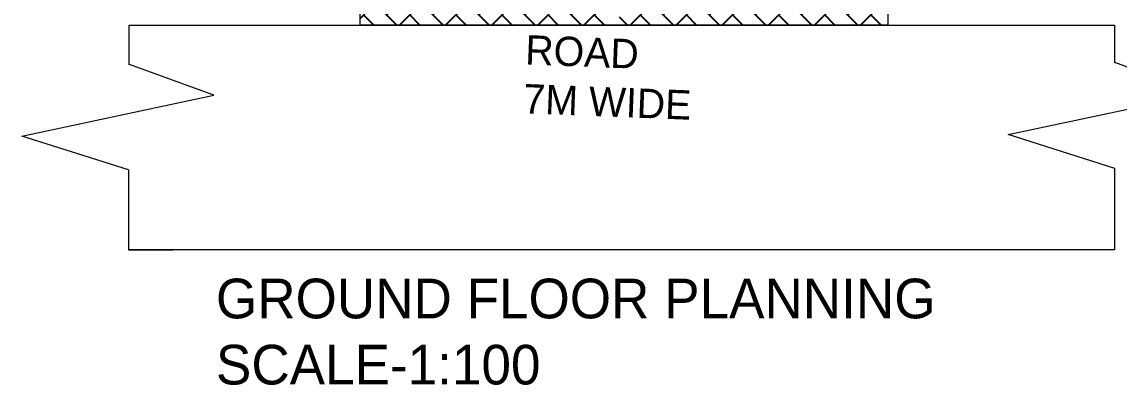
# Model space of a CAD drawing. Header units: millimetres. Extents: x -15225 to 158921, y -72156 to 56162.
# Drawn here: x 37154 to 87208, y 3062 to 19633 of the extents above; entities that cross this region are included whole.
import ezdxf

# ---------------------------------------------------------------- set-up
doc = ezdxf.new("R2010")
doc.units = ezdxf.units.MM
doc.layers.get('0').update_dxf_attribs({"linetype": 'CONTINUOUS'})
doc.layers.add('P', color=7, linetype='CONTINUOUS')

msp = doc.modelspace()

# ---------------------------------------------------------------- hatches: boundary and pattern name
at = {"layer": 'P', "linetype": 'ByBlock'}
h = msp.add_hatch(dxfattribs=at)
h.set_pattern_fill('AR-HBONE', color=256, scale=7.320074)
h.set_pattern_definition([(45, (112693.5, -154642), (0, 1051.7782), [2231.159, -743.72]), (135, (113219.4, -154116.1), (1e-13, 1051.7782), [2231.159, -743.72])])
h.paths.add_polyline_path([(52580, 43570), (52580, 19487), (76663, 19487), (76663, 43570)])
h.paths.add_polyline_path([(74641, 38918), (74641, 21516), (66655, 21516), (66655, 21164), (66436, 21163), (65335, 21163), (65335, 21055), (65258, 21055, -0.414214), (64028, 19779), (63951, 19779), (63951, 21163), (62922, 21163), (62702, 21164), (62702, 21516), (54716, 21516), (54716, 38918)], flags=16)
h.paths.add_polyline_path([(74581, 38126), (74581, 30806), (69369, 30806), (69369, 38126)], flags=0)
h.paths.add_polyline_path([(62330, 40582), (56064, 40582), (56064, 41394), (54494, 41394), (54494, 40860), (53102, 40860), (53102, 42253), (54494, 42253), (54494, 41556), (56064, 41556), (56064, 42531), (62330, 42531)], flags=16)
h.paths.add_polyline_path([(62052, 40860), (60130, 40860), (60130, 41014), (59963, 41014), (59963, 40860), (56343, 40860), (56343, 41394, -0.702654), (56343, 41556), (56343, 42253), (59963, 42253), (59963, 42122), (60130, 42122), (60130, 42253), (62052, 42253)], flags=0)
h.paths.add_polyline_path([(60755, 41556, -1), (61454, 41556, -1)], flags=0)
h.paths.add_polyline_path([(60940, 42086), (60773, 42086), (60773, 42253), (60940, 42253)], flags=0)
h.paths.add_polyline_path([(60618, 42086), (60451, 42086), (60451, 42253), (60618, 42253)], flags=0)
h.paths.add_polyline_path([(60130, 41486), (60130, 41319), (59963, 41319), (59963, 41486)], flags=0)
h.paths.add_polyline_path([(60130, 41624), (59963, 41624), (59963, 41792), (60130, 41792)], flags=0)
h.paths.add_polyline_path([(59594, 42086), (59427, 42086), (59427, 42253), (59594, 42253)], flags=0)
h.paths.add_polyline_path([(59928, 38178), (59928, 30858), (54716, 30858), (54716, 38178)], flags=0)
h.paths.add_polyline_path([(59272, 42086), (59105, 42086), (59105, 42253), (59272, 42253)], flags=0)
h.paths.add_polyline_path([(74581, 28836), (74581, 21516), (69369, 21516), (69369, 28836)], flags=0)
h.paths.add_polyline_path([(66436, 27970), (66436, 21835), (62922, 21835), (62922, 27970)], flags=0)
h.paths.add_polyline_path([(66436, 26213), (66436, 25847), (66436, 25481), (66436, 25115), (66436, 24749), (66436, 24383), (66436, 24017), (66436, 23651), (66436, 23285), (66436, 22919), (62922, 22919), (62922, 23285), (62922, 23651), (62922, 24017), (62922, 24383), (62922, 24749), (62922, 25115), (62922, 25481), (62922, 25847), (62922, 26213)], flags=0)
h.paths.add_polyline_path([(58231, 42847), (58417, 42847), (58417, 42952), (58231, 42952)], flags=24)
h.paths.add_polyline_path([(58231, 42847), (59403, 42847), (59403, 42952), (58231, 42952)], flags=24)
h.paths.add_polyline_path([(59623, 42735), (59937, 42735), (59937, 42840), (59623, 42840)], flags=24)

# ---------------------------------------------------------------- linework, layer by layer
at = {"color": 7, "linetype": 'ByBlock', "lineweight": 0}
for p, q in [((86994, 19487), (86994, 17783)), ((86994, 17783), (87014, 17771)), ((42023, 12881), (42023, 9239)), ((42023, 9239), (44052, 9239))]:
    msp.add_line(p, q, dxfattribs=at)
msp.add_lwpolyline([(52580, 43570), (76663, 43570), (76663, 19487), (52580, 19487)], close=True, dxfattribs=at)
for points in [[(42043, 17700), (42043, 19487), (86994, 19487)], [(42023, 12881), (37154, 14424), (45910, 16288), (42023, 17707)], [(87014, 12949), (82145, 14493), (90901, 16356), (87014, 17776)], [(86994, 12955), (86994, 9239), (42043, 9239)]]:
    msp.add_lwpolyline(points, dxfattribs=at)

# ---------------------------------------------------------------- texts
at = {"layer": 'P', "linetype": 'ByBlock', "insert": (60150, 19036), "char_height": 1339.5, "attachment_point": 1, "rotation": 357.7644}
msp.add_mtext_dynamic_manual_height_columns('ROAD\\P7M WIDE', width=58677.44, gutter_width=6697, heights=[0], dxfattribs=at)
at = {"layer": 'P', "linetype": 'ByBlock', "insert": (46006, 7917), "char_height": 1810.77, "attachment_point": 1}
msp.add_mtext_dynamic_manual_height_columns('GROUND FLOOR PLANNING\\PSCALE-1:100', width=95260.07, gutter_width=9054, heights=[0], dxfattribs=at)

doc.saveas('drawing.dxf')
